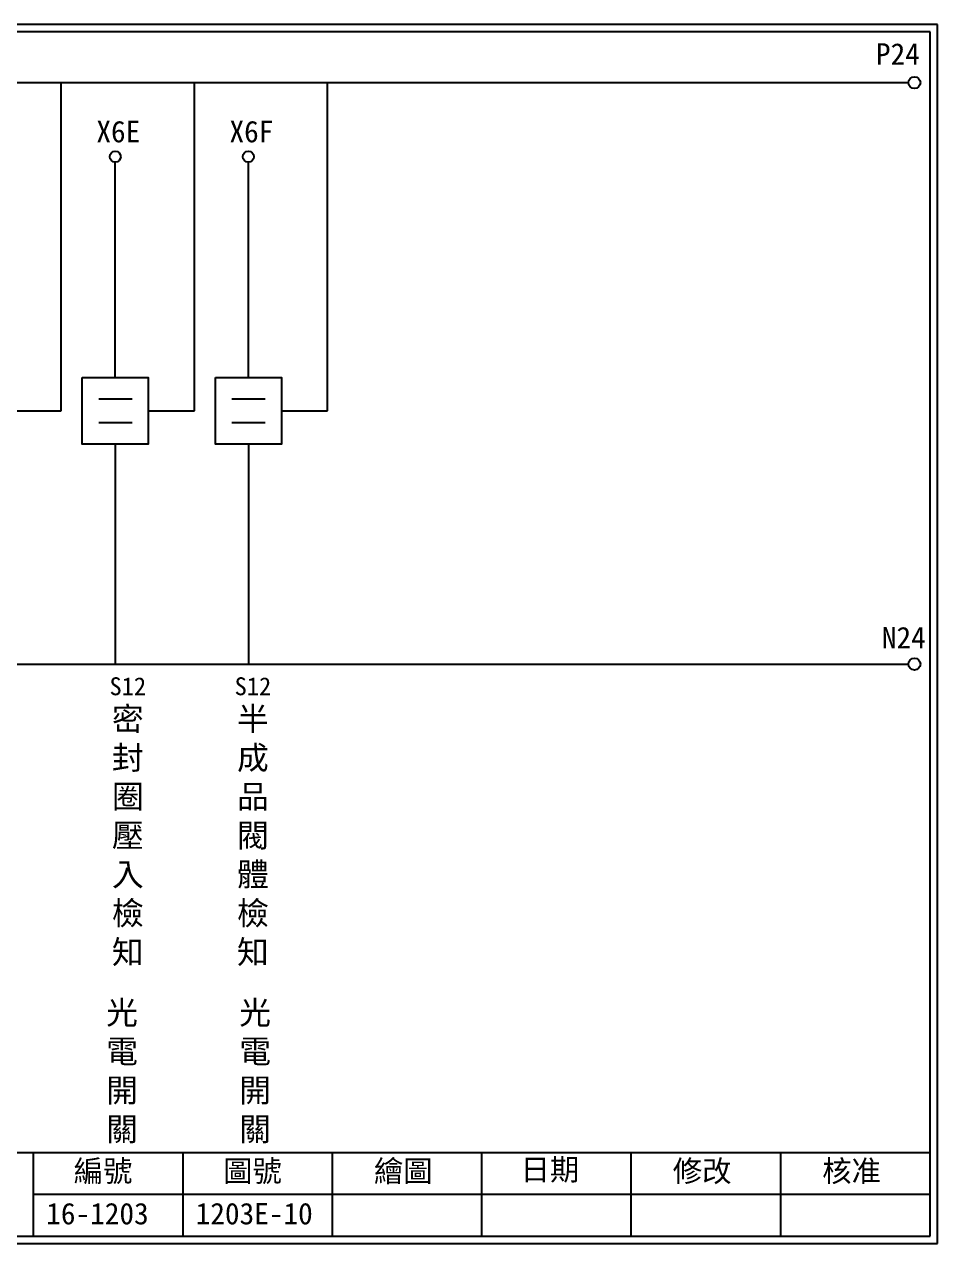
# Model space of a CAD drawing. Extents: x 325 to 612, y 3 to 207.
# Drawn here: x 459.5 to 612.3, y 3 to 207 of the extents above; entities that cross this region are included whole.
import ezdxf

# ---------------------------------------------------------------- set-up
doc = ezdxf.new("R2010")
doc.units = 0
doc.layers.get('0').update_dxf_attribs({"linetype": 'CONTINUOUS'})
doc.layers.add('圖框層', color=7, linetype='CONTINUOUS')
doc.layers.add('標尺寸層', color=3, linetype='CONTINUOUS')
doc.styles.add('CNS', font='romanc.shx', dxfattribs={"bigfont": 'chineset.shx'})
doc.styles.add('STSL', font='kaiu.ttf')

msp = doc.modelspace()

# ---------------------------------------------------------------- linework, layer by layer
for p, q in [((465.69, 142.31), (465.69, 197.22)), ((487.96, 142.31), (487.96, 197.22)), ((510.23, 142.31), (510.23, 197.22)), ((474.73, 147.89), (474.73, 183.91)), ((497, 147.89), (497, 183.91)), ((457.98, 142.31), (465.69, 142.31)), ((480.25, 142.31), (487.96, 142.31)), ((502.52, 142.31), (510.23, 142.31)), ((474.73, 136.73), (474.73, 99.96)), ((497, 136.73), (497, 99.96))]:
    msp.add_line(p, q)
for points in [[(469.22, 147.89), (480.25, 147.89), (480.25, 136.73), (469.22, 136.73)], [(491.49, 147.89), (502.52, 147.89), (502.52, 136.73), (491.49, 136.73)]]:
    msp.add_lwpolyline(points, close=True)
for centre in [(608.44, 197.22), (608.44, 99.96)]:
    msp.add_circle(centre, 1)
at = {"layer": '圖框層', "color": 7}
for p, q in [((612.32, 206.97), (325.32, 206.97)), ((612.32, 3), (612.32, 206.97)), ((611.07, 205.72), (326.57, 205.72)), ((611.07, 4.25), (611.07, 205.72)), ((326.57, 18.25), (611.07, 18.25)), ((461.07, 4.25), (461.07, 18.25)), ((486.07, 4.25), (486.07, 18.25)), ((511.07, 4.25), (511.07, 18.25)), ((536.07, 4.25), (536.07, 18.25)), ((561.07, 4.25), (561.07, 18.25)), ((586.07, 4.25), (586.07, 18.25)), ((461.07, 11.25), (611.07, 11.25)), ((326.57, 4.25), (611.07, 4.25)), ((325.32, 3), (612.32, 3))]:
    msp.add_line(p, q, dxfattribs=at)
at = {"layer": '標尺寸層', "color": 7}
for p, q in [((329.84, 197.22), (607.44, 197.22)), ((471.97, 144.34), (477.54, 144.34)), ((494.24, 144.34), (499.81, 144.34)), ((471.97, 140.37), (477.54, 140.37)), ((494.24, 140.37), (499.81, 140.37)), ((330.05, 99.96), (607.44, 99.96))]:
    msp.add_line(p, q, dxfattribs=at)
for centre in [(474.73, 184.83), (497, 184.83)]:
    msp.add_circle(centre, 0.92, dxfattribs=at)

# ---------------------------------------------------------------- texts
at = {"layer": '圖框層', "color": 4, "style": 'STSL'}
for s, p in [('P24', (602, 200.22)), ('X6E', (471.57, 187.24)), ('X6F', (493.84, 187.24)), ('N24', (602.99, 102.58)), ('編號', (467.78, 13.34)), ('圖號', (492.78, 13.34)), ('繪圖', (518.01, 13.34)), ('日期', (542.54, 13.59)), ('修改', (568.01, 13.34)), ('核准', (593.01, 13.34)), ('16-1203', (463.18, 6.22)), ('1203E-10', (488.18, 6.22))]:
    msp.add_text(s, height=3.6, dxfattribs=at).set_placement(p)
at = {"layer": '標尺寸層', "color": 7, "char_height": 3.9, "width": 4.9608, "attachment_point": 5, "style": 'CNS'}
for s, insert in [('{\\fDFKai-SB|b0|i0|c136|p65;\\H0.76923x;S12\\H1.3x;密封圈壓入檢知}', (476.83, 73.58)), ('{\\fDFKai-SB|b0|i0|c136|p65;\\H0.76923x;S12\\H1.3x;半成品閥體檢知}', (497.76, 73.58)), ('{\\fDFKai-SB|b0|i0|c136|p65;光電開關}', (475.86, 31.68)), ('{\\fDFKai-SB|b0|i0|c136|p65;光電開關}', (498.13, 31.68))]:
    msp.add_mtext(s, dxfattribs=dict(at, insert=insert))

doc.saveas('drawing.dxf')
